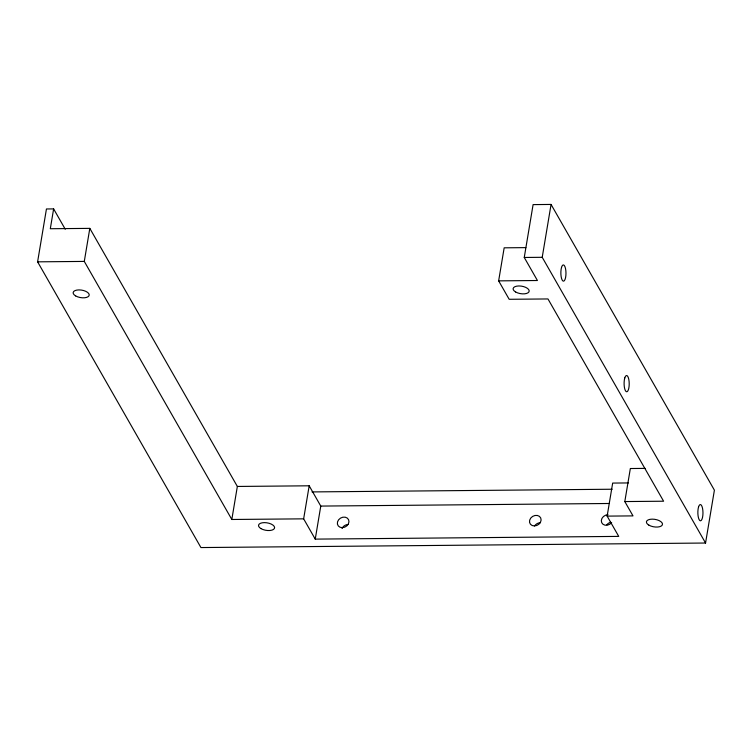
<?xml version="1.0" encoding="UTF-8"?>
<svg xmlns="http://www.w3.org/2000/svg" width="752" height="752" viewBox="0 0 752 752"><rect width="100%" height="100%" fill="white"/><g stroke="black" fill="none" stroke-linecap="round" stroke-linejoin="round"><path stroke-width="1.13" d="M525.845 247.624L504.169 247.822L498.642 280.863L537.426 280.515L524.257 257.466L533.102 204.61L551.066 204.441L714.4 490.163L705.555 543.029L200.934 547.559L37.6 261.837L46.445 208.971L53.627 208.906L65.264 229.257M53.627 208.906L50.309 228.73L89.817 228.373L237.35 486.45L231.823 519.482L303.648 518.842L315.248 539.118L618.736 536.392L607.137 516.116L612.673 483.075L628.409 482.934M231.823 519.482L84.29 261.414L89.817 228.373M303.648 518.842L309.185 485.801L237.35 486.45M315.248 539.118L320.775 506.077L309.185 485.801M705.555 543.029L542.22 257.306L551.066 204.441M607.137 516.116L632.996 515.891L624.809 501.565L630.345 468.524L645.169 468.393M37.6 261.837L84.29 261.414M524.257 257.466L542.22 257.306M312.042 491.921L612.156 489.232M624.809 501.565L663.602 501.217L547.973 298.948L509.179 299.296L498.642 280.863M320.775 506.077L609.026 503.492M606.808 524.783A6.054 5.01 -29.8 0 1 610.709 522.283M611.667 522.602A6.054 5.01 -29.8 0 1 601.713 522.696A6.054 5.01 -29.8 0 1 608.011 514.716M534.982 525.422A6.054 5.01 -29.8 0 1 540.397 522.734M342.047 528.43A6.054 5.01 -29.8 0 1 348.251 524.464M534.418 525.939A6.054 5.01 -29.8 0 0 540.716 517.959A6.054 5.01 -29.8 0 0 530.762 518.053A6.054 5.01 -29.8 0 0 534.418 525.939M342.263 527.66A6.054 5.01 -29.8 0 0 348.571 519.688A6.054 5.01 -29.8 0 0 338.616 519.773A6.054 5.01 -29.8 0 0 342.263 527.66M698.533 507.017A8.131 2.557 89.5 0 0 699.849 520.572A8.131 2.557 89.5 0 0 702.857 510.467A8.131 2.557 89.5 0 0 698.533 507.017M561.537 267.383A8.131 2.557 89.5 0 0 562.863 280.938A8.131 2.557 89.5 0 0 565.861 270.823A8.131 2.557 89.5 0 0 561.537 267.383M624.771 377.983A8.131 2.557 89.5 0 0 626.087 391.538A8.131 2.557 89.5 0 0 629.095 381.424A8.131 2.557 89.5 0 0 624.771 377.983M648.901 525.15A8.131 3.779 9.5 0 0 662.277 525.028A8.131 3.779 9.5 0 0 652.191 519.143A8.131 3.779 9.5 0 0 648.901 525.15M515.599 291.964A8.131 3.779 9.5 0 0 528.966 291.842A8.131 3.779 9.5 0 0 518.88 285.957A8.131 3.779 9.5 0 0 515.599 291.964M261.01 528.628A8.131 3.779 9.5 0 0 274.386 528.506A8.131 3.779 9.5 0 0 264.3 522.621A8.131 3.779 9.5 0 0 261.01 528.628M75.632 295.912A8.131 3.779 9.5 0 0 88.999 295.79A8.131 3.779 9.5 0 0 78.913 289.905A8.131 3.779 9.5 0 0 75.632 295.912"/></g></svg>
